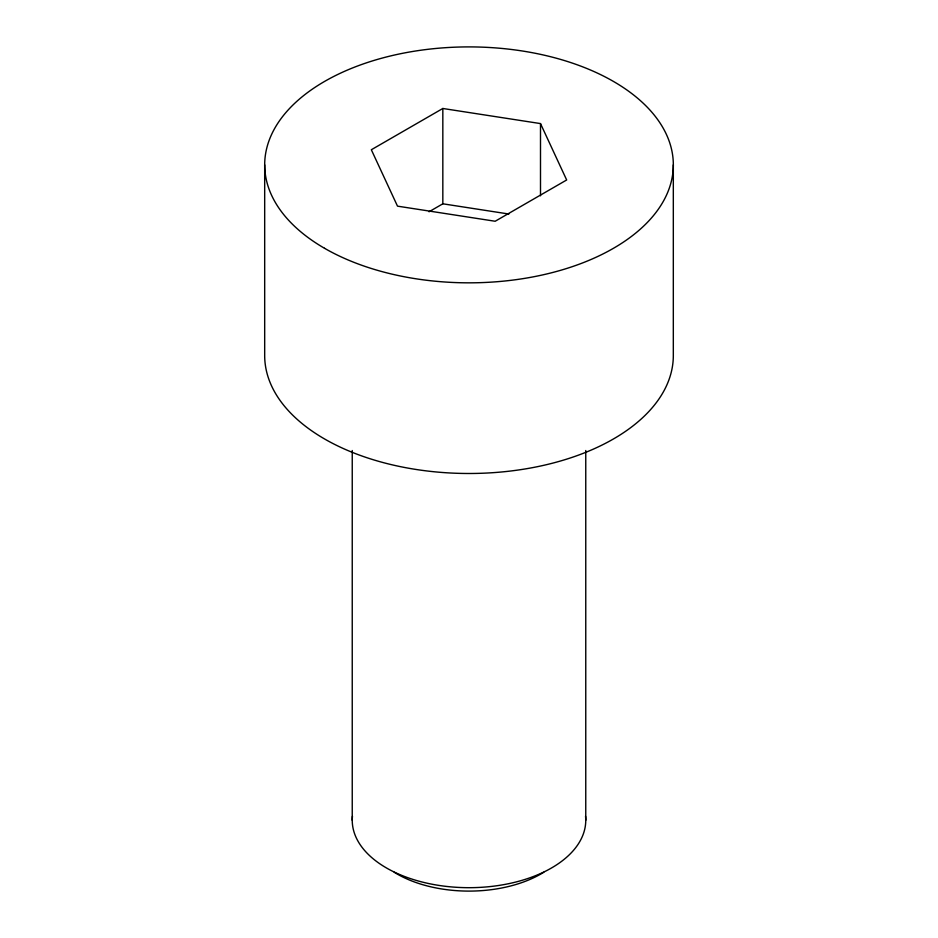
<?xml version="1.0" encoding="UTF-8"?>
<svg xmlns="http://www.w3.org/2000/svg" width="938" height="938" viewBox="0 0 938 938"><rect width="100%" height="100%" fill="white"/><g stroke="black" fill="none" stroke-linecap="round" stroke-linejoin="round"><path stroke-width="1.41" d="M442.83 108.48L371.331 149.752L397.501 206.149L495.17 221.251L566.669 179.979L540.499 123.582L442.83 108.48L442.83 203.804L429.029 211.777M442.83 203.804L508.9 214.028M673.32 164.865L673.32 355.525A204.32 117.965 0 0 1 469 473.491A204.32 117.965 0 0 1 264.68 355.525L264.68 164.865M585.758 450.521L585.758 820.269M540.499 123.582L540.499 195.808M352.242 450.521L352.242 820.269M585.547 816.224A116.758 67.407 0 0 1 469 887.688A116.758 67.407 0 0 1 352.454 816.224M543.782 872.27A102.031 58.906 0 0 1 394.218 872.27M324.525 248.277A204.32 117.965 0 0 0 666.367 195.397A204.32 117.965 0 0 0 416.12 50.922A204.32 117.965 0 0 0 324.525 248.277"/></g></svg>
